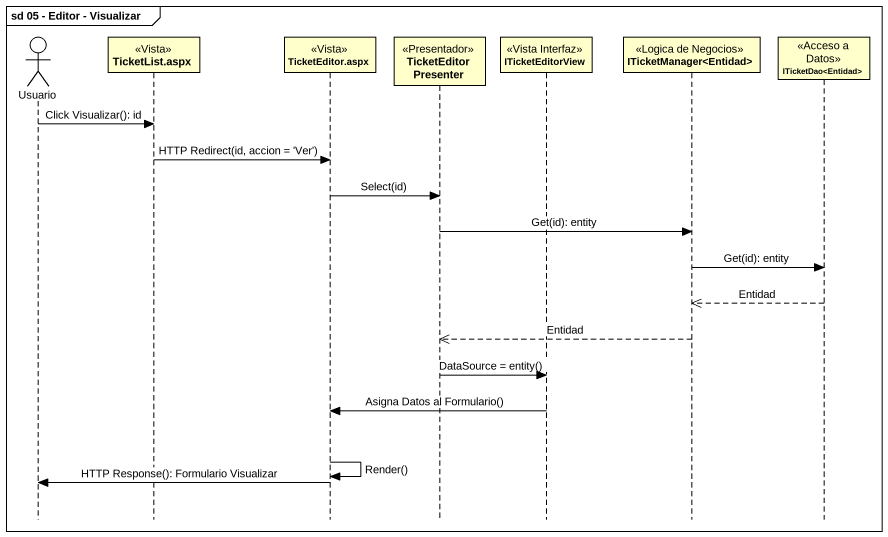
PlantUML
@startuml
mainframe sd 05 - Editor - Visualizar
hide footbox
actor Usuario
participant "TicketList.aspx" as TicketList_aspx <<Vista>>
participant "TicketEditor.aspx" as TicketEditor_aspx <<Vista>>
participant TicketEditorPresenter <<Presentador>>
participant ITicketEditorView <<Vista Interfaz>>
participant "ITicketManager<Entidad>" as ITicketManager_Entidad <<Logica de Negocios>>
participant "ITicketDao<Entidad>" as ITicketDao_Entidad <<Acceso a Datos>>

Usuario -> TicketList_aspx : Click Visualizar(): id
TicketList_aspx -> TicketEditor_aspx : HTTP Redirect(id, accion = 'Ver')
TicketEditor_aspx -> TicketEditorPresenter : Select(id)
TicketEditorPresenter -> ITicketManager_Entidad : Get(id): entity
ITicketManager_Entidad -> ITicketDao_Entidad : Get(id): entity
ITicketDao_Entidad -->> ITicketManager_Entidad : Entidad
ITicketManager_Entidad -->> TicketEditorPresenter : Entidad
TicketEditorPresenter -> ITicketEditorView : DataSource = entity()
ITicketEditorView -> TicketEditor_aspx : Asigna Datos al Formulario()
TicketEditor_aspx -> TicketEditor_aspx : Render()
TicketEditor_aspx -> Usuario : HTTP Response(): Formulario Visualizar
@enduml
